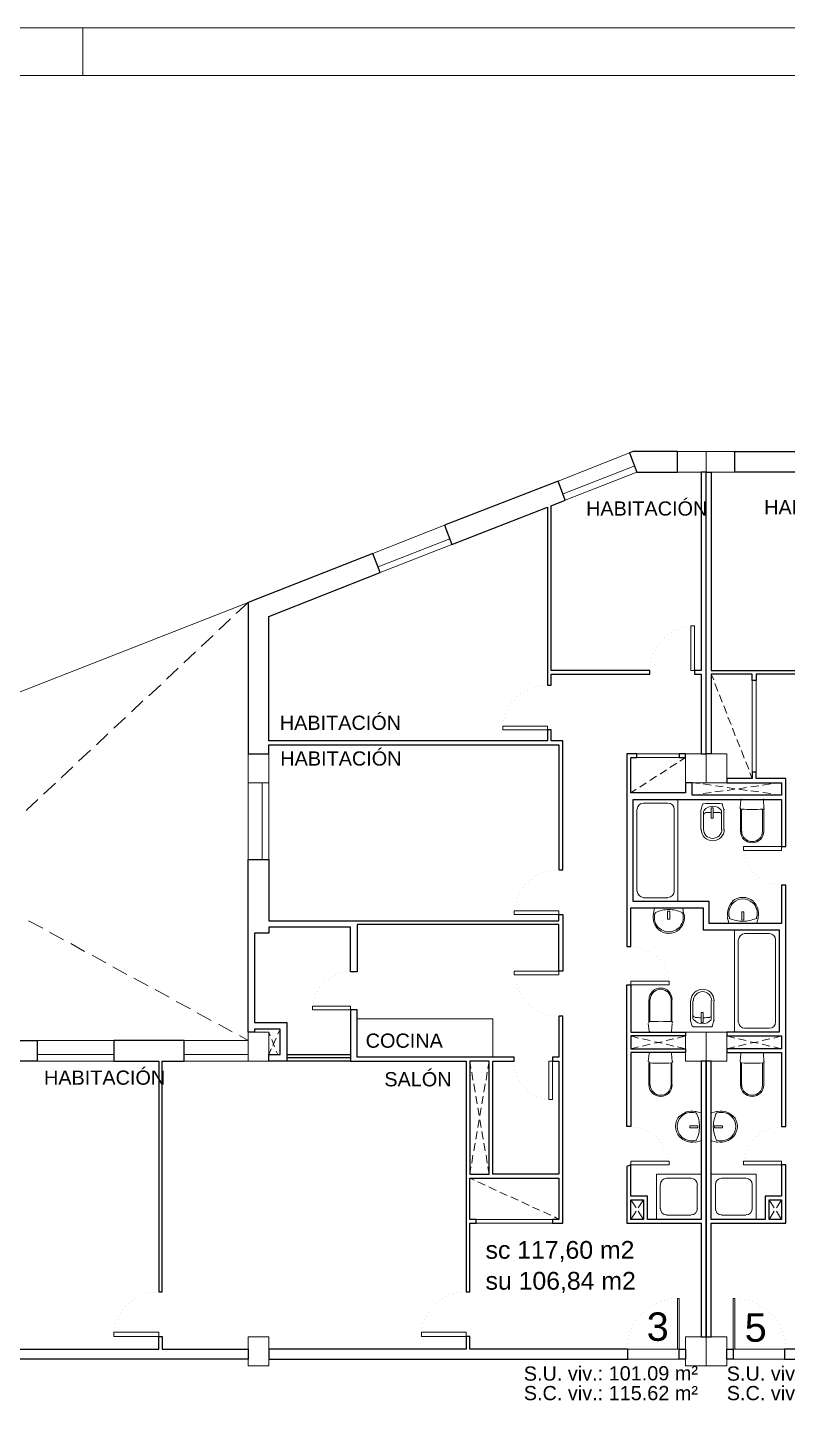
# Model space of a CAD drawing. Header units: millimetres. Extents: x 158 to 1000, y 519 to 900.
# Drawn here: x 376.2 to 455.3, y 754.2 to 898.5 of the extents above; entities that cross this region are included whole.
import ezdxf

# ---------------------------------------------------------------- set-up
doc = ezdxf.new("R2010")
doc.units = ezdxf.units.MM
doc.layers.get('0').update_dxf_attribs({"lineweight": 25})
doc.styles.add('textstyle3', font='Arial.ttf')

msp = doc.modelspace()

# ---------------------------------------------------------------- linework, layer by layer
at = {"color": 8, "lineweight": 0}
msp.add_line((751.92, 898.48), (157.99, 898.48), dxfattribs=at)
at = {"color": 251, "lineweight": 5, "flags": 128}
for points in [[(381.97, 898.48), (381.97, 893.49)], [(445.26, 831.55), (445.64, 831.55), (445.64, 836.21), (445.26, 836.21), (445.26, 831.55)], [(451.65, 830.5), (451.65, 820.97)], [(452.04, 820.97), (452.04, 830.5)], [(430.32, 825.75), (430.32, 825.37), (425.66, 825.37), (425.66, 825.75), (430.32, 825.75)], [(439.63, 822.88), (444.03, 822.88)], [(439.63, 822.49), (444.03, 822.49)], [(454.7, 812.8), (454.7, 813.22), (450.72, 813.22), (450.72, 812.8), (454.7, 812.8)], [(431.5, 806.53), (431.5, 806.15), (426.85, 806.15), (426.85, 806.53), (431.5, 806.53)], [(431.5, 799.85), (431.5, 800.23), (426.85, 800.23), (426.85, 799.85), (431.5, 799.85)], [(439, 799.21), (439, 798.83), (442.98, 798.83), (442.98, 799.21), (439, 799.21)], [(409.83, 796.59), (409.83, 796.21), (405.85, 796.21), (405.85, 796.59), (409.83, 796.59)], [(430.45, 790.87), (430.83, 790.87), (430.83, 786.89), (430.45, 786.89), (430.45, 790.87)], [(439, 780.46), (439, 780.08), (442.98, 780.08), (442.98, 780.46), (439, 780.46)], [(454.7, 780.46), (454.7, 780.08), (450.72, 780.08), (450.72, 780.46), (454.7, 780.46)], [(422.91, 774.4), (430.83, 774.4)], [(422.91, 774.02), (430.83, 774.02)], [(444.03, 760.9), (444.03, 766.15), (443.87, 766.15), (443.87, 760.9), (444.03, 760.9)], [(449.66, 760.9), (449.66, 766.15), (449.83, 766.15), (449.83, 760.9), (449.66, 760.9)], [(389.85, 762.64), (389.85, 762.21), (385.19, 762.21), (385.19, 762.64), (389.85, 762.64)], [(421.85, 762.64), (421.85, 762.21), (417.2, 762.21), (417.2, 762.64), (421.85, 762.64)]]:
    msp.add_lwpolyline(points, dxfattribs=at)
at = {"color": 18, "lineweight": 18, "true_color": 0x000000, "flags": 128}
for points in [[(182.96, 606.55), (746.93, 606.55), (746.93, 893.49), (182.96, 893.49), (182.96, 606.55)], [(443.87, 854.37), (446.83, 854.37), (446.83, 852.21), (443.87, 852.21), (443.87, 854.37)], [(446.83, 852.21), (449.83, 852.21), (449.83, 854.37), (446.83, 854.37), (446.83, 852.21)], [(401.32, 822.88), (399.16, 822.88), (399.16, 819.87), (401.32, 819.87), (401.32, 822.88)], [(444.71, 819.87), (446.83, 819.87), (446.83, 822.88), (444.71, 822.88), (444.71, 819.87)], [(446.83, 822.88), (448.99, 822.88), (448.99, 819.87), (446.83, 819.87), (446.83, 822.88)], [(399.16, 790.87), (401.32, 790.87), (401.32, 793.88), (399.16, 793.88), (399.16, 790.87)], [(444.71, 790.87), (446.83, 790.87), (446.83, 793.88), (444.71, 793.88), (444.71, 790.87)], [(446.83, 793.88), (448.99, 793.88), (448.99, 790.87), (446.83, 790.87), (446.83, 793.88)], [(401.32, 762.17), (399.16, 762.17), (399.16, 759.16), (401.32, 759.16), (401.32, 762.17)], [(446.83, 762.17), (444.71, 762.17), (444.71, 759.16), (446.83, 759.16), (446.83, 762.17)], [(446.83, 759.16), (448.99, 759.16), (448.99, 762.17), (446.83, 762.17), (446.83, 759.16)]]:
    msp.add_lwpolyline(points, dxfattribs=at)
at = {"color": 163, "lineweight": 5, "true_color": 0x6e8add, "flags": 128}
for points in [[(431.42, 851.28), (438.87, 854.2)], [(431.97, 849.93), (439.42, 852.85)], [(432.18, 849.29), (439.63, 852.21)], [(412.16, 843.75), (419.61, 846.67)], [(412.71, 842.35), (420.16, 845.27)], [(412.92, 841.76), (420.37, 844.68)], [(399.16, 811.87), (399.16, 819.87)], [(400.64, 811.87), (400.64, 819.87)], [(401.32, 811.87), (401.32, 819.87)], [(377.19, 793.03), (385.19, 793.03)], [(392.51, 793.03), (399.16, 793.03)], [(377.19, 791.55), (385.19, 791.55)], [(377.19, 790.87), (385.19, 790.87)], [(392.51, 791.55), (399.16, 791.55)], [(392.51, 790.87), (399.16, 790.87)]]:
    msp.add_lwpolyline(points, dxfattribs=at)
at = {"color": 18, "lineweight": 25, "true_color": 0x000000, "flags": 128}
for points in [[(438.87, 854.2), (439.63, 852.21), (443.87, 852.21), (443.87, 854.37), (439.25, 854.37), (438.87, 854.2)], [(449.83, 852.21), (449.83, 854.37), (458.51, 854.37), (458.51, 852.21), (449.83, 852.21)], [(420.37, 844.68), (430.32, 848.57), (430.32, 830.03), (430.7, 830.03), (430.7, 831.17), (440.99, 831.17), (440.99, 831.55), (430.7, 831.55), (430.7, 848.7), (432.18, 849.29), (431.42, 851.28), (419.61, 846.67), (420.37, 844.68)], [(446.83, 822.88), (446.83, 852.21), (447.38, 852.21), (447.38, 831.55), (466.3, 831.55), (466.3, 831.17), (452.04, 831.17), (452.04, 830.5), (451.65, 830.5), (451.65, 831.17), (447.38, 831.17), (447.38, 822.88), (446.83, 822.88), (446.83, 852.21), (446.32, 852.21), (446.32, 831.55), (445.64, 831.55), (445.64, 831.17), (446.32, 831.17), (446.32, 822.88), (446.83, 822.88)], [(431.5, 810.81), (431.93, 810.81), (431.93, 824.23), (430.7, 824.23), (430.7, 825.37), (430.32, 825.37), (430.32, 824.23), (401.32, 824.23), (401.32, 837.18), (412.92, 841.76), (412.16, 843.75), (399.16, 838.62), (399.16, 822.88), (401.32, 822.88), (401.32, 823.81), (431.5, 823.81), (431.5, 810.81)], [(439.63, 822.49), (439.63, 822.88), (438.57, 822.88), (438.57, 802.81), (439, 802.81), (439, 806.83), (446.53, 806.83), (446.53, 804.55), (454.45, 804.55), (454.45, 793.88), (448.99, 793.88), (448.99, 793.5), (454.7, 793.5), (454.7, 792.14), (448.99, 792.14), (448.99, 791.76), (454.7, 791.76), (454.7, 784.06), (455.13, 784.06), (455.13, 809.2), (454.7, 809.2), (454.7, 805.22), (447.17, 805.22), (447.17, 807.51), (439.25, 807.51), (439.25, 818.13), (454.7, 818.13), (454.7, 813.22), (455.13, 813.22), (455.13, 820.29), (452.04, 820.29), (452.04, 820.97), (451.65, 820.97), (451.65, 820.29), (449.07, 820.29), (448.99, 820.29), (448.99, 819.87), (454.7, 819.87), (454.7, 818.56), (445.39, 818.56), (445.39, 819.87), (444.71, 819.87), (444.71, 818.81), (439, 818.81), (439, 822.49), (439.63, 822.49)], [(444.71, 822.88), (444.03, 822.88), (444.03, 822.49), (444.71, 822.49), (444.71, 822.88)], [(399.16, 793.88), (399.16, 811.87), (401.32, 811.87), (401.32, 805.48), (431.5, 805.48), (431.5, 806.15), (431.93, 806.15), (431.93, 800.23), (431.5, 800.23), (431.5, 805.1), (410.51, 805.1), (410.51, 800.18), (409.83, 800.18), (409.83, 804.84), (401.32, 804.84), (401.32, 804.21), (399.84, 804.21), (399.84, 794.89), (403.18, 794.89), (403.18, 790.87), (401.32, 790.87), (401.32, 791.55), (402.51, 791.55), (402.51, 794.22), (399.84, 794.22), (399.84, 793.88), (399.16, 793.88)], [(438.57, 798.83), (439, 798.83), (439, 793.88), (444.71, 793.88), (444.71, 793.5), (439, 793.5), (439, 792.14), (444.71, 792.14), (444.71, 791.76), (439, 791.76), (439, 784.06), (438.57, 784.06), (438.57, 798.83)], [(421.85, 766.87), (422.23, 766.87), (422.23, 774.02), (422.91, 774.02), (422.91, 774.4), (422.23, 774.4), (422.23, 778.68), (431.5, 778.68), (431.5, 774.4), (430.83, 774.4), (430.83, 774.02), (431.93, 774.02), (431.93, 795.57), (431.5, 795.57), (431.5, 791.29), (430.83, 791.29), (430.83, 790.87), (431.5, 790.87), (431.5, 779.1), (424.65, 779.1), (424.65, 790.83), (424.65, 790.87), (426.85, 790.87), (426.85, 791.29), (410.51, 791.29), (410.51, 796.21), (409.83, 796.21), (409.83, 790.87), (421.85, 790.87), (421.85, 766.87)], [(350.52, 793.03), (377.19, 793.03), (377.19, 790.87), (372.49, 790.87)], [(389.85, 766.87), (390.23, 766.87), (390.23, 790.87), (392.51, 790.87), (392.51, 793.03), (385.19, 793.03), (385.19, 790.87), (389.85, 790.87), (389.85, 766.87)], [(403.18, 791.55), (409.83, 791.55)], [(409.83, 791.21), (403.18, 791.21)], [(409.83, 790.87), (403.18, 790.87)], [(422.23, 790.87), (422.23, 779.1), (424.26, 779.1), (424.26, 790.87), (422.23, 790.87)], [(446.32, 790.87), (446.32, 774.4), (440.73, 774.4), (440.73, 776.82), (439, 776.82), (439, 780.08), (438.57, 779.91), (438.57, 774.02), (446.32, 774.02), (446.32, 762.17), (446.83, 762.17), (446.83, 790.87), (446.32, 790.87)], [(446.83, 762.17), (447.38, 762.17), (447.38, 774.02), (455.13, 774.02), (455.13, 780.08), (454.7, 780.08), (454.7, 776.82), (452.97, 776.82), (452.97, 774.4), (447.38, 774.4), (447.38, 790.87), (446.83, 790.87), (446.83, 762.17)], [(439, 776.44), (440.31, 776.44), (440.31, 774.4), (439, 774.4), (439, 776.44)], [(453.39, 776.44), (454.7, 776.44), (454.7, 774.4), (453.39, 774.4), (453.39, 776.44)], [(372.49, 760.9), (389.85, 760.9), (389.85, 762.21), (390.06, 762.21), (390.23, 762.21), (390.23, 760.9), (399.16, 760.9), (399.16, 759.84), (350.52, 759.84)], [(401.32, 760.9), (401.32, 759.84), (438.7, 759.84), (438.7, 760.9), (422.23, 760.9), (422.23, 762.21), (421.85, 762.21), (421.85, 760.9), (401.32, 760.9)], [(444.03, 759.84), (444.03, 760.9), (444.71, 760.9), (444.71, 759.84), (444.03, 759.84)], [(448.99, 760.9), (449.66, 760.9), (449.66, 759.84), (448.99, 759.84), (448.99, 760.9)], [(455, 760.9), (455, 759.84), (492.38, 759.84), (492.38, 760.9), (471.85, 760.9), (471.85, 761.41), (471.85, 761.58), (471.47, 761.58), (471.47, 760.9), (455, 760.9)]]:
    msp.add_lwpolyline(points, dxfattribs=at)
at = {"color": 253, "lineweight": 5, "flags": 128}
msp.add_lwpolyline([(350.52, 819.57), (399.16, 838.62)], dxfattribs=at)
at = {"color": 252, "lineweight": 5, "flags": 128}
for points in [[(399.16, 838.62), (397.93, 837.48)], [(397.34, 836.93), (396.11, 835.79)], [(395.52, 835.19), (394.29, 834.05)], [(393.7, 833.5), (392.47, 832.36)], [(391.88, 831.81), (390.65, 830.66)], [(390.06, 830.07), (388.83, 828.93)], [(388.2, 828.38), (387.01, 827.24)], [(386.38, 826.64), (385.19, 825.54)], [(384.56, 824.95), (383.37, 823.81)], [(382.74, 823.26), (381.51, 822.11)], [(380.92, 821.52), (379.69, 820.38)], [(379.1, 819.83), (377.87, 818.68)], [(377.27, 818.13), (376.05, 816.99)], [(377.78, 804.71), (376.3, 805.48)], [(379.94, 803.49), (378.5, 804.29)], [(382.14, 802.3), (380.7, 803.11)], [(384.34, 801.12), (382.91, 801.92)], [(386.55, 799.89), (385.06, 800.69)], [(388.75, 798.7), (387.27, 799.51)], [(390.95, 797.52), (389.47, 798.32)], [(393.15, 796.33), (391.67, 797.09)], [(395.31, 795.1), (393.87, 795.91)], [(397.51, 793.92), (396.07, 794.72)], [(399.16, 793.03), (398.27, 793.54)]]:
    msp.add_lwpolyline(points, dxfattribs=at)
at = {"color": 8, "lineweight": 0, "flags": 128}
for points in [[(443.19, 835.49), (443.19, 835.49)], [(443.53, 835.7), (443.53, 835.7)], [(443.91, 835.87), (443.91, 835.87)], [(444.33, 836.04), (444.33, 836.04)], [(444.71, 836.13), (444.71, 836.13)], [(441.71, 834.05), (441.71, 834.05)], [(441.96, 834.39), (441.96, 834.39)], [(442.21, 834.73), (442.21, 834.73)], [(442.51, 834.98), (442.51, 834.98)], [(442.85, 835.28), (442.85, 835.28)], [(441.07, 832.53), (441.07, 832.53)], [(441.2, 832.91), (441.2, 832.91)], [(441.33, 833.33), (441.33, 833.33)], [(441.54, 833.67), (441.54, 833.67)], [(440.99, 831.55), (440.99, 831.55)], [(441.03, 832.1), (441.03, 832.1)], [(447.63, 830.58), (447.38, 831.17)], [(428.54, 829.65), (428.54, 829.65)], [(428.96, 829.78), (428.96, 829.78)], [(429.34, 829.9), (429.34, 829.9)], [(429.77, 829.99), (429.77, 829.99)], [(430.32, 830.03), (430.32, 830.03)], [(448.06, 829.39), (447.76, 830.2)], [(426.59, 828.17), (426.59, 828.17)], [(426.89, 828.46), (426.89, 828.46)], [(427.14, 828.8), (427.14, 828.8)], [(427.48, 829.06), (427.48, 829.06)], [(427.82, 829.31), (427.82, 829.31)], [(428.2, 829.48), (428.2, 829.48)], [(448.52, 828.25), (448.23, 829.01)], [(426, 827.07), (426, 827.07)], [(426.17, 827.45), (426.17, 827.45)], [(426.38, 827.83), (426.38, 827.83)], [(448.99, 827.07), (448.69, 827.87)], [(425.75, 826.3), (425.75, 826.3)], [(425.83, 826.69), (425.83, 826.69)], [(449.45, 825.92), (449.11, 826.69)], [(449.88, 824.74), (449.58, 825.54)], [(450.34, 823.6), (450.05, 824.36)], [(444.12, 822.11), (444.71, 822.49)], [(450.81, 822.41), (450.51, 823.21)], [(442.04, 820.76), (442.72, 821.22)], [(443.06, 821.44), (443.78, 821.9)], [(451.27, 821.27), (450.98, 822.03)], [(439.93, 819.4), (440.61, 819.87)], [(440.99, 820.08), (441.66, 820.55)], [(445.39, 819.87), (446.15, 819.79)], [(446.53, 819.74), (447.38, 819.62)], [(447.8, 819.53), (448.61, 819.45)], [(451.65, 820.29), (451.4, 820.89)], [(451.49, 819.45), (452.33, 819.53)], [(452.71, 819.62), (453.56, 819.74)], [(453.98, 819.79), (454.7, 819.87)], [(439, 818.81), (439.55, 819.19)], [(443.91, 807.51), (443.91, 818.13)], [(445.39, 818.56), (446.15, 818.64)], [(446.53, 818.73), (447.38, 818.85)], [(447.76, 818.9), (448.61, 819.02)], [(449.03, 819.36), (449.83, 819.23)], [(449.03, 819.07), (449.83, 819.19)], [(450.26, 819.23), (451.06, 819.36)], [(450.26, 819.19), (451.1, 819.07)], [(450.38, 817.25), (450.47, 818.09)], [(451.61, 818.13), (450.51, 818.13)], [(451.49, 819.02), (452.33, 818.9)], [(451.61, 818.13), (452.71, 818.13)], [(452.76, 818.85), (453.56, 818.73)], [(452.84, 817.25), (452.8, 818.09)], [(453.98, 818.64), (454.7, 818.56)], [(439.63, 808.57), (439.63, 817.08)], [(442.85, 817.75), (440.31, 817.75)], [(443.53, 808.57), (443.53, 817.08)], [(446.28, 817.03), (446.28, 815)], [(446.32, 817.08), (446.45, 817.63)], [(446.57, 815), (446.57, 816.91)], [(447.38, 817.25), (447.59, 817.25), (447.59, 816.19), (447.38, 816.19), (447.38, 817.25)], [(448.44, 815), (448.44, 816.91)], [(448.69, 817.08), (448.52, 817.63)], [(448.69, 817.03), (448.69, 815)], [(450.43, 814.79), (450.43, 817.12)], [(450.51, 814.79), (450.51, 817.08)], [(452.71, 817.08), (452.71, 814.79)], [(452.84, 817.12), (452.84, 814.79)], [(450.81, 812.38), (450.81, 812.38)], [(450.89, 812), (450.89, 812)], [(451.06, 811.61), (451.06, 811.61)], [(451.27, 811.23), (451.27, 811.23)], [(451.49, 810.9), (451.49, 810.9)], [(428.37, 809.58), (428.37, 809.58)], [(428.67, 809.84), (428.67, 809.84)], [(429.01, 810.09), (429.01, 810.09)], [(429.39, 810.3), (429.39, 810.3)], [(429.77, 810.47), (429.77, 810.47)], [(430.15, 810.6), (430.15, 810.6)], [(430.57, 810.73), (430.57, 810.73)], [(430.95, 810.77), (430.95, 810.77)], [(431.5, 810.81), (431.5, 810.81)], [(451.74, 810.56), (451.74, 810.56)], [(452.04, 810.26), (452.04, 810.26)], [(452.37, 810.01), (452.37, 810.01)], [(452.71, 809.75), (452.71, 809.75)], [(453.09, 809.58), (453.09, 809.58)], [(453.47, 809.41), (453.47, 809.41)], [(427.36, 808.27), (427.36, 808.27)], [(427.57, 808.61), (427.57, 808.61)], [(427.78, 808.99), (427.78, 808.99)], [(428.07, 809.29), (428.07, 809.29)], [(453.86, 809.33), (453.86, 809.33)], [(454.28, 809.24), (454.28, 809.24)], [(454.7, 809.2), (454.7, 809.2)], [(426.93, 807.09), (426.93, 807.09)], [(427.06, 807.51), (427.06, 807.51)], [(427.19, 807.89), (427.19, 807.89)], [(442.85, 807.89), (440.31, 807.89)], [(441.37, 806.28), (441.45, 806.79)], [(442.93, 806.83), (441.49, 806.83)], [(441.49, 806.79), (441.49, 806.79)], [(442.93, 806.83), (444.37, 806.83)], [(444.37, 806.79), (444.37, 806.79)], [(444.5, 806.28), (444.42, 806.79)], [(441.33, 806.15), (441.37, 806.28)], [(443.06, 806.49), (442.81, 806.49), (442.81, 805.65), (443.06, 805.65), (443.06, 806.49)], [(444.54, 806.15), (444.5, 806.28)], [(449.07, 805.86), (449.07, 805.77)], [(449.07, 805.77), (449.2, 805.26)], [(449.24, 805.26), (449.24, 805.26)], [(450.64, 805.22), (449.24, 805.22)], [(450.77, 805.56), (450.55, 805.56), (450.55, 806.41), (450.77, 806.41), (450.77, 805.56)], [(450.64, 805.22), (452.08, 805.22)], [(452.08, 805.26), (452.08, 805.26)], [(452.25, 805.77), (452.12, 805.26)], [(452.25, 805.86), (452.25, 805.77)], [(449.79, 804.55), (449.79, 793.88)], [(450.85, 804.16), (453.39, 804.16)], [(439, 802.81), (439, 802.81)], [(439.42, 802.77), (439.42, 802.77)], [(439.84, 802.72), (439.84, 802.72)], [(440.22, 802.6), (440.22, 802.6)], [(440.61, 802.43), (440.61, 802.43)], [(440.99, 802.26), (440.99, 802.26)], [(450.17, 803.49), (450.17, 794.94)], [(454.07, 803.49), (454.07, 794.94)], [(441.33, 802.05), (441.33, 802.05)], [(441.66, 801.79), (441.66, 801.79)], [(441.96, 801.45), (441.96, 801.45)], [(442.21, 801.16), (442.21, 801.16)], [(442.47, 800.82), (442.47, 800.82)], [(407.5, 799.38), (407.5, 799.38)], [(407.84, 799.63), (407.84, 799.63)], [(408.22, 799.8), (408.22, 799.8)], [(408.6, 799.97), (408.6, 799.97)], [(408.98, 800.1), (408.98, 800.1)], [(409.41, 800.14), (409.41, 800.14)], [(409.83, 800.18), (409.83, 800.18)], [(426.93, 799.3), (426.93, 799.3)], [(442.64, 800.44), (442.64, 800.44)], [(442.81, 800.06), (442.81, 800.06)], [(442.89, 799.63), (442.89, 799.63)], [(406.4, 798.15), (406.4, 798.15)], [(406.61, 798.53), (406.61, 798.53)], [(406.87, 798.83), (406.87, 798.83)], [(407.16, 799.17), (407.16, 799.17)], [(427.06, 798.87), (427.06, 798.87)], [(427.19, 798.49), (427.19, 798.49)], [(427.36, 798.11), (427.36, 798.11)], [(405.93, 797.01), (405.93, 797.01)], [(406.02, 797.43), (406.02, 797.43)], [(406.19, 797.81), (406.19, 797.81)], [(427.57, 797.77), (427.57, 797.77)], [(427.78, 797.43), (427.78, 797.43)], [(428.07, 797.09), (428.07, 797.09)], [(428.37, 796.8), (428.37, 796.8)], [(428.67, 796.54), (428.67, 796.54)], [(440.86, 794.94), (440.86, 797.26)], [(440.99, 794.98), (440.99, 797.26)], [(443.19, 797.26), (443.19, 794.98)], [(443.27, 797.26), (443.27, 794.94)], [(445.22, 795.1), (445.22, 797.14)], [(445.47, 797.14), (445.47, 795.23)], [(447.38, 797.14), (447.38, 795.23)], [(447.63, 795.1), (447.63, 797.14)], [(410.51, 795.27), (424.65, 795.27)], [(424.65, 791.29), (424.65, 795.27)], [(429.01, 796.29), (429.01, 796.29)], [(429.39, 796.12), (429.39, 796.12)], [(429.77, 795.91), (429.77, 795.91)], [(430.15, 795.78), (430.15, 795.78)], [(430.57, 795.66), (430.57, 795.66)], [(430.95, 795.61), (430.95, 795.61)], [(431.5, 795.57), (431.5, 795.57)], [(445.22, 795.06), (445.39, 794.51)], [(446.32, 794.89), (446.53, 794.89), (446.53, 795.95), (446.32, 795.95), (446.32, 794.89)], [(447.63, 795.06), (447.46, 794.51)], [(401.32, 793.88), (401.45, 793.5)], [(402.25, 793.67), (402.51, 794.22)], [(440.82, 794.81), (440.9, 793.96)], [(442.09, 793.88), (440.99, 793.88)], [(442.09, 793.88), (443.19, 793.88)], [(443.31, 794.81), (443.23, 793.96)], [(450.85, 794.3), (453.39, 794.3)], [(401.32, 791.55), (401.57, 792.14)], [(401.62, 793.12), (401.91, 792.35)], [(401.74, 792.52), (402.08, 793.28)], [(439, 793.5), (439.8, 793.28)], [(439, 792.14), (439.8, 792.35)], [(440.22, 793.2), (441.03, 793.03)], [(440.22, 792.44), (441.03, 792.65)], [(441.45, 792.73), (442.26, 792.9)], [(441.45, 792.9), (442.26, 792.73)], [(442.68, 793.03), (443.48, 793.2)], [(442.68, 792.65), (443.48, 792.44)], [(443.87, 793.28), (444.71, 793.5)], [(443.87, 792.35), (444.71, 792.14)], [(448.99, 793.5), (449.83, 793.28)], [(448.99, 792.14), (449.83, 792.35)], [(450.22, 793.2), (451.02, 793.03)], [(450.22, 792.44), (451.02, 792.65)], [(451.44, 792.73), (452.25, 792.9)], [(451.44, 792.9), (452.25, 792.73)], [(452.67, 793.03), (453.47, 793.2)], [(452.67, 792.65), (453.47, 792.44)], [(453.9, 793.28), (454.7, 793.5)], [(453.9, 792.35), (454.7, 792.14)], [(402.08, 791.93), (402.25, 791.55)], [(422.36, 790.11), (422.23, 790.87)], [(424.26, 790.87), (424.1, 790.11)], [(426.85, 790.87), (426.85, 790.87)], [(440.82, 790.83), (440.9, 791.68)], [(440.86, 790.7), (440.86, 788.37)], [(442.09, 791.76), (440.99, 791.76)], [(440.99, 790.66), (440.99, 788.37)], [(442.09, 791.76), (443.19, 791.76)], [(443.19, 788.37), (443.19, 790.66)], [(443.31, 790.83), (443.23, 791.68)], [(443.27, 788.37), (443.27, 790.7)], [(450.38, 790.83), (450.47, 791.68)], [(450.43, 788.37), (450.43, 790.7)], [(451.61, 791.76), (450.51, 791.76)], [(450.51, 788.37), (450.51, 790.66)], [(451.61, 791.76), (452.71, 791.76)], [(452.71, 790.66), (452.71, 788.37)], [(452.84, 790.83), (452.8, 791.68)], [(452.84, 790.7), (452.84, 788.37)], [(422.57, 788.88), (422.44, 789.73)], [(424.05, 789.73), (423.93, 788.88)], [(426.89, 790.45), (426.89, 790.45)], [(426.93, 790.02), (426.93, 790.02)], [(427.06, 789.64), (427.06, 789.64)], [(427.23, 789.26), (427.23, 789.26)], [(422.78, 787.65), (422.66, 788.5)], [(423.84, 788.5), (423.71, 787.65)], [(427.4, 788.88), (427.4, 788.88)], [(427.65, 788.54), (427.65, 788.54)], [(427.91, 788.2), (427.91, 788.2)], [(428.2, 787.91), (428.2, 787.91)], [(422.99, 786.43), (422.87, 787.23)], [(423.63, 787.23), (423.5, 786.43)], [(428.5, 787.65), (428.5, 787.65)], [(428.88, 787.44), (428.88, 787.44)], [(429.22, 787.23), (429.22, 787.23)], [(429.6, 787.06), (429.6, 787.06)], [(430.02, 786.98), (430.02, 786.98)], [(423.21, 785.2), (423.08, 786)], [(423.42, 786), (423.29, 785.2)], [(445.69, 785.62), (445.77, 785.62)], [(445.77, 785.62), (446.28, 785.5)], [(446.28, 785.45), (446.28, 785.45)], [(446.32, 784.06), (446.32, 785.45)], [(447.38, 784.06), (447.38, 785.45)], [(447.93, 785.62), (447.42, 785.5)], [(447.42, 785.45), (447.42, 785.45)], [(448.01, 785.62), (447.93, 785.62)], [(422.99, 783.55), (422.87, 782.74)], [(423.21, 784.78), (423.08, 783.97)], [(423.42, 783.97), (423.29, 784.78)], [(423.63, 782.74), (423.5, 783.55)], [(439, 784.06), (439, 784.06)], [(439.42, 784.01), (439.42, 784.01)], [(439.84, 783.97), (439.84, 783.97)], [(440.22, 783.84), (440.22, 783.84)], [(440.61, 783.67), (440.61, 783.67)], [(440.99, 783.51), (440.99, 783.51)], [(445.98, 783.93), (445.98, 784.14), (445.14, 784.14), (445.14, 783.93), (445.98, 783.93)], [(446.32, 784.06), (446.32, 782.62)], [(447.38, 784.06), (447.38, 782.62)], [(447.72, 783.93), (447.72, 784.14), (448.56, 784.14), (448.56, 783.93), (447.72, 783.93)], [(452.71, 783.51), (452.71, 783.51)], [(453.09, 783.67), (453.09, 783.67)], [(453.47, 783.84), (453.47, 783.84)], [(453.86, 783.97), (453.86, 783.97)], [(454.28, 784.01), (454.28, 784.01)], [(454.7, 784.06), (454.7, 784.06)], [(422.78, 782.32), (422.66, 781.52)], [(423.84, 781.52), (423.71, 782.32)], [(441.33, 783.25), (441.33, 783.25)], [(441.66, 783), (441.66, 783)], [(441.96, 782.7), (441.96, 782.7)], [(442.21, 782.4), (442.21, 782.4)], [(442.43, 782.02), (442.43, 782.02)], [(445.69, 782.45), (445.77, 782.45)], [(445.77, 782.45), (446.28, 782.57)], [(446.28, 782.62), (446.28, 782.62)], [(447.42, 782.62), (447.42, 782.62)], [(447.93, 782.45), (447.42, 782.57)], [(448.01, 782.45), (447.93, 782.45)], [(451.27, 782.02), (451.27, 782.02)], [(451.49, 782.4), (451.49, 782.4)], [(451.74, 782.7), (451.74, 782.7)], [(452.04, 783), (452.04, 783)], [(452.37, 783.25), (452.37, 783.25)], [(422.57, 781.09), (422.44, 780.25)], [(424.05, 780.25), (423.93, 781.09)], [(442.64, 781.69), (442.64, 781.69)], [(442.81, 781.3), (442.81, 781.3)], [(442.89, 780.88), (442.89, 780.88)], [(450.81, 780.88), (450.81, 780.88)], [(450.89, 781.3), (450.89, 781.3)], [(451.06, 781.69), (451.06, 781.69)], [(422.36, 779.86), (422.23, 779.1)], [(424.26, 779.1), (424.1, 779.86)], [(441.66, 779.1), (446.32, 779.1)], [(441.66, 774.4), (441.66, 779.1)], [(452.04, 779.1), (447.38, 779.1)], [(452.04, 774.4), (452.04, 779.1)], [(422.7, 778.47), (422.23, 778.68)], [(423.84, 777.96), (423.08, 778.3)], [(424.98, 777.41), (424.22, 777.79)], [(442.04, 775.5), (442.04, 778)], [(442.72, 778.68), (445.26, 778.68)], [(445.9, 775.5), (445.9, 778)], [(447.8, 775.5), (447.8, 778)], [(450.98, 778.68), (448.44, 778.68)], [(451.65, 775.5), (451.65, 778)], [(426.13, 776.9), (425.37, 777.24)], [(427.27, 776.39), (426.51, 776.73)], [(428.41, 775.84), (427.65, 776.22)], [(439, 776.44), (439.55, 775.59)], [(439.76, 775.59), (440.31, 776.44)], [(453.39, 776.44), (453.94, 775.59)], [(454.15, 775.59), (454.7, 776.44)], [(429.51, 775.34), (428.75, 775.67)], [(430.66, 774.83), (429.9, 775.17)], [(439, 774.4), (439.55, 775.25)], [(439.76, 775.25), (440.31, 774.4)], [(442.72, 774.83), (445.26, 774.83)], [(450.98, 774.83), (448.44, 774.83)], [(453.39, 774.4), (453.94, 775.25)], [(454.15, 775.25), (454.7, 774.4)], [(431.5, 774.4), (431.04, 774.66)], [(387.35, 766.15), (387.35, 766.15)], [(387.73, 766.36), (387.73, 766.36)], [(388.07, 766.53), (388.07, 766.53)], [(388.49, 766.66), (388.49, 766.66)], [(388.87, 766.78), (388.87, 766.78)], [(389.3, 766.83), (389.3, 766.83)], [(389.85, 766.87), (389.85, 766.87)], [(419.35, 766.15), (419.35, 766.15)], [(419.74, 766.36), (419.74, 766.36)], [(420.07, 766.53), (420.07, 766.53)], [(420.5, 766.66), (420.5, 766.66)], [(420.88, 766.78), (420.88, 766.78)], [(421.3, 766.83), (421.3, 766.83)], [(421.85, 766.87), (421.85, 766.87)], [(385.91, 764.67), (385.91, 764.67)], [(386.12, 765.05), (386.12, 765.05)], [(386.42, 765.34), (386.42, 765.34)], [(386.67, 765.64), (386.67, 765.64)], [(387.01, 765.89), (387.01, 765.89)], [(417.91, 764.67), (417.91, 764.67)], [(418.13, 765.05), (418.13, 765.05)], [(418.42, 765.34), (418.42, 765.34)], [(418.68, 765.64), (418.68, 765.64)], [(419.02, 765.89), (419.02, 765.89)], [(385.36, 763.57), (385.36, 763.57)], [(385.53, 763.95), (385.53, 763.95)], [(385.66, 764.33), (385.66, 764.33)], [(417.36, 763.57), (417.36, 763.57)], [(417.53, 763.95), (417.53, 763.95)], [(417.66, 764.33), (417.66, 764.33)], [(385.28, 763.14), (385.28, 763.14)], [(417.28, 763.14), (417.28, 763.14)]]:
    msp.add_lwpolyline(points, dxfattribs=at)
at = {"color": 250, "lineweight": 5, "flags": 128}
for points in [[(440.31, 764.75), (440.31, 764.75)], [(440.61, 765.01), (440.61, 765.01)], [(440.94, 765.26), (440.94, 765.26)], [(441.28, 765.47), (441.28, 765.47)], [(441.66, 765.68), (441.66, 765.68)], [(442.04, 765.85), (442.04, 765.85)], [(442.47, 765.94), (442.47, 765.94)], [(442.85, 766.06), (442.85, 766.06)], [(443.27, 766.11), (443.27, 766.11)], [(450.43, 766.11), (450.43, 766.11)], [(450.85, 766.06), (450.85, 766.06)], [(451.23, 765.94), (451.23, 765.94)], [(451.65, 765.85), (451.65, 765.85)], [(452.04, 765.68), (452.04, 765.68)], [(452.42, 765.47), (452.42, 765.47)], [(452.76, 765.26), (452.76, 765.26)], [(453.09, 765.01), (453.09, 765.01)], [(453.39, 764.75), (453.39, 764.75)], [(439.25, 763.44), (439.25, 763.44)], [(439.46, 763.82), (439.46, 763.82)], [(439.72, 764.16), (439.72, 764.16)], [(440.01, 764.46), (440.01, 764.46)], [(453.69, 764.46), (453.69, 764.46)], [(453.98, 764.16), (453.98, 764.16)], [(454.24, 763.82), (454.24, 763.82)], [(454.45, 763.44), (454.45, 763.44)], [(438.7, 761.87), (438.7, 761.87)], [(438.79, 762.3), (438.79, 762.3)], [(438.91, 762.68), (438.91, 762.68)], [(439.08, 763.06), (439.08, 763.06)], [(454.62, 763.06), (454.62, 763.06)], [(454.79, 762.68), (454.79, 762.68)], [(454.91, 762.3), (454.91, 762.3)], [(455, 761.87), (455, 761.87)], [(438.57, 760.9), (438.57, 760.9)], [(438.62, 761.49), (438.62, 761.49)], [(455.08, 761.49), (455.08, 761.49)], [(455.13, 760.9), (455.13, 760.9)]]:
    msp.add_lwpolyline(points, dxfattribs=at)
at = {"color": 252, "lineweight": 13, "true_color": 0x939598, "flags": 128}
for points in [[(438.57, 760.9), (444.03, 760.9)], [(455.13, 760.9), (449.66, 760.9)], [(444.03, 759.84), (438.57, 759.84)], [(449.66, 759.84), (455.13, 759.84)]]:
    msp.add_lwpolyline(points, dxfattribs=at)
at = {"color": 8, "lineweight": 0}
for points in [[(450.53, 818.18), (450.5, 818.18), (450.47, 818.15), (450.47, 818.12)], [(452.8, 818.12), (452.79, 818.15), (452.77, 818.18), (452.73, 818.18)], [(440.33, 817.75), (439.97, 817.75), (439.67, 817.46), (439.67, 817.1)], [(443.53, 817.1), (443.53, 817.46), (443.23, 817.75), (442.87, 817.75)], [(446.33, 817.1), (446.32, 817.08), (446.32, 817.07), (446.32, 817.05)], [(446.55, 817.67), (446.52, 817.67), (446.5, 817.65), (446.49, 817.62)], [(447.53, 817.71), (447.2, 817.71), (446.88, 817.7), (446.55, 817.68)], [(446.65, 817.03), (446.63, 817), (446.62, 816.96), (446.62, 816.93)], [(446.76, 816.74), (446.68, 816.74), (446.62, 816.67), (446.62, 816.59)], [(447.53, 817.41), (447.19, 817.41), (446.86, 817.27), (446.63, 817.02)], [(447.41, 816.78), (447.2, 816.78), (446.98, 816.78), (446.76, 816.77)], [(448.5, 817.68), (448.18, 817.7), (447.85, 817.71), (447.53, 817.71)], [(448.42, 817.02), (448.19, 817.27), (447.87, 817.41), (447.53, 817.41)], [(448.3, 816.77), (448.08, 816.78), (447.86, 816.78), (447.64, 816.78)], [(448.44, 816.59), (448.44, 816.67), (448.37, 816.74), (448.29, 816.74)], [(448.44, 816.93), (448.44, 816.96), (448.42, 817), (448.4, 817.03)], [(448.56, 817.62), (448.55, 817.65), (448.53, 817.67), (448.5, 817.67)], [(448.73, 817.05), (448.73, 817.07), (448.73, 817.08), (448.73, 817.1)], [(450.38, 817.24), (450.38, 817.2), (450.39, 817.16), (450.42, 817.13)], [(450.42, 817.13), (450.45, 817.1), (450.48, 817.08), (450.52, 817.08)], [(450.52, 817.11), (450.89, 817.09), (451.26, 817.08), (451.63, 817.08)], [(451.63, 817.08), (452.01, 817.08), (452.38, 817.09), (452.75, 817.11)], [(452.74, 817.08), (452.78, 817.08), (452.82, 817.1), (452.85, 817.13)], [(452.85, 817.13), (452.87, 817.16), (452.88, 817.2), (452.88, 817.24)], [(446.32, 815.02), (446.32, 814.36), (446.86, 813.82), (447.53, 813.82)], [(446.57, 815.02), (446.57, 814.5), (447, 814.07), (447.53, 814.07)], [(447.53, 813.82), (448.19, 813.82), (448.73, 814.36), (448.73, 815.02)], [(447.53, 814.07), (448.05, 814.07), (448.48, 814.5), (448.48, 815.02)], [(450.43, 814.81), (450.43, 814.14), (450.97, 813.6), (451.63, 813.6)], [(450.55, 814.81), (450.55, 814.21), (451.04, 813.73), (451.63, 813.73)], [(451.63, 813.6), (452.3, 813.6), (452.84, 814.14), (452.84, 814.81)], [(451.63, 813.73), (452.23, 813.73), (452.71, 814.21), (452.71, 814.81)], [(439.67, 808.59), (439.67, 808.23), (439.97, 807.93), (440.33, 807.93)], [(442.87, 807.93), (443.23, 807.93), (443.53, 808.23), (443.53, 808.59)], [(442.95, 806.66), (442.48, 806.66), (442.01, 806.56), (441.58, 806.35)], [(444.33, 806.35), (443.9, 806.56), (443.43, 806.66), (442.95, 806.66)], [(449.63, 807.51), (449.18, 807.11), (448.98, 806.5), (449.11, 805.91)], [(449.71, 807.41), (449.27, 807.01), (449.09, 806.4), (449.26, 805.83)], [(450.66, 807.93), (450.26, 807.93), (449.87, 807.78), (449.57, 807.52)], [(450.66, 807.76), (450.3, 807.76), (449.95, 807.63), (449.69, 807.39)], [(451.75, 807.52), (451.45, 807.78), (451.06, 807.93), (450.66, 807.93)], [(451.63, 807.39), (451.37, 807.63), (451.02, 807.76), (450.66, 807.76)], [(452.1, 805.83), (452.27, 806.4), (452.09, 807.01), (451.65, 807.41)], [(452.25, 805.91), (452.38, 806.5), (452.18, 807.11), (451.73, 807.51)], [(441.36, 806.19), (441.24, 805.6), (441.43, 804.99), (441.88, 804.59)], [(441.51, 806.27), (441.35, 805.7), (441.52, 805.08), (441.97, 804.68)], [(441.6, 806.36), (441.57, 806.34), (441.55, 806.32), (441.54, 806.29)], [(443.94, 804.68), (444.39, 805.08), (444.56, 805.7), (444.4, 806.27)], [(444.03, 804.59), (444.47, 804.99), (444.67, 805.6), (444.55, 806.19)], [(444.37, 806.29), (444.36, 806.32), (444.34, 806.34), (444.31, 806.36)], [(449.25, 805.81), (449.25, 805.78), (449.27, 805.75), (449.3, 805.74)], [(449.28, 805.74), (449.71, 805.54), (450.18, 805.43), (450.66, 805.43)], [(450.66, 805.43), (451.14, 805.43), (451.61, 805.54), (452.04, 805.74)], [(452.06, 805.74), (452.09, 805.75), (452.11, 805.78), (452.12, 805.81)], [(441.87, 804.58), (442.17, 804.31), (442.55, 804.16), (442.95, 804.16)], [(441.98, 804.71), (442.25, 804.47), (442.6, 804.33), (442.95, 804.33)], [(442.95, 804.33), (443.31, 804.33), (443.66, 804.47), (443.93, 804.71)], [(442.95, 804.16), (443.36, 804.16), (443.74, 804.31), (444.04, 804.58)], [(450.87, 804.16), (450.51, 804.16), (450.22, 803.87), (450.22, 803.51)], [(454.07, 803.51), (454.07, 803.87), (453.77, 804.16), (453.41, 804.16)], [(442.11, 798.49), (441.44, 798.49), (440.9, 797.95), (440.9, 797.28)], [(442.11, 798.36), (441.51, 798.36), (441.03, 797.88), (441.03, 797.28)], [(443.31, 797.28), (443.31, 797.95), (442.77, 798.49), (442.11, 798.49)], [(443.19, 797.28), (443.19, 797.88), (442.7, 798.36), (442.11, 798.36)], [(446.47, 798.36), (445.8, 798.36), (445.26, 797.82), (445.26, 797.16)], [(446.47, 798.11), (445.94, 798.11), (445.52, 797.68), (445.52, 797.16)], [(447.68, 797.16), (447.68, 797.82), (447.13, 798.36), (446.47, 798.36)], [(447.42, 797.16), (447.42, 797.68), (446.99, 798.11), (446.47, 798.11)], [(440.9, 794.97), (440.87, 794.94), (440.86, 794.9), (440.86, 794.86)], [(441, 795.02), (440.96, 795.02), (440.92, 795), (440.9, 794.97)], [(442.11, 795.02), (441.74, 795.02), (441.36, 795.01), (440.99, 794.99)], [(443.22, 794.99), (442.85, 795.01), (442.48, 795.02), (442.11, 795.02)], [(443.32, 794.97), (443.29, 795), (443.26, 795.02), (443.22, 795.02)], [(443.36, 794.86), (443.36, 794.9), (443.35, 794.94), (443.32, 794.97)], [(445.22, 795.13), (445.22, 795.11), (445.22, 795.1), (445.23, 795.08)], [(445.52, 795.59), (445.52, 795.51), (445.58, 795.45), (445.66, 795.44)], [(445.52, 795.25), (445.52, 795.22), (445.53, 795.18), (445.55, 795.15)], [(445.57, 795.16), (445.8, 794.91), (446.13, 794.77), (446.47, 794.77)], [(445.7, 795.41), (445.92, 795.4), (446.14, 795.4), (446.36, 795.4)], [(446.47, 794.77), (446.81, 794.77), (447.13, 794.91), (447.36, 795.16)], [(446.58, 795.4), (446.8, 795.4), (447.02, 795.4), (447.24, 795.41)], [(447.23, 795.44), (447.31, 795.45), (447.38, 795.51), (447.38, 795.59)], [(447.34, 795.15), (447.37, 795.18), (447.38, 795.22), (447.38, 795.25)], [(447.67, 795.08), (447.67, 795.1), (447.68, 795.11), (447.68, 795.13)], [(440.94, 793.98), (440.95, 793.94), (440.97, 793.92), (441.01, 793.92)], [(443.21, 793.92), (443.24, 793.92), (443.27, 793.94), (443.27, 793.98)], [(445.43, 794.52), (445.44, 794.49), (445.46, 794.47), (445.49, 794.47)], [(445.49, 794.46), (445.82, 794.44), (446.14, 794.43), (446.47, 794.43)], [(446.47, 794.43), (446.79, 794.43), (447.12, 794.44), (447.45, 794.46)], [(447.45, 794.47), (447.47, 794.47), (447.5, 794.49), (447.5, 794.52)], [(450.22, 794.96), (450.22, 794.59), (450.51, 794.3), (450.87, 794.3)], [(453.41, 794.3), (453.77, 794.3), (454.07, 794.59), (454.07, 794.96)], [(440.86, 790.86), (440.86, 790.82), (440.87, 790.78), (440.9, 790.75)], [(440.9, 790.75), (440.92, 790.72), (440.96, 790.7), (441, 790.7)], [(441.01, 791.76), (440.97, 791.76), (440.95, 791.74), (440.94, 791.7)], [(440.99, 790.69), (441.36, 790.67), (441.74, 790.66), (442.11, 790.66)], [(442.11, 790.66), (442.48, 790.66), (442.85, 790.67), (443.22, 790.69)], [(443.27, 791.7), (443.27, 791.74), (443.24, 791.76), (443.21, 791.76)], [(443.22, 790.7), (443.26, 790.7), (443.29, 790.72), (443.32, 790.75)], [(443.32, 790.75), (443.35, 790.78), (443.36, 790.82), (443.36, 790.86)], [(450.38, 790.86), (450.38, 790.82), (450.39, 790.78), (450.42, 790.75)], [(450.42, 790.75), (450.45, 790.72), (450.48, 790.7), (450.52, 790.7)], [(450.53, 791.76), (450.5, 791.76), (450.47, 791.74), (450.47, 791.7)], [(450.52, 790.69), (450.89, 790.67), (451.26, 790.66), (451.63, 790.66)], [(451.63, 790.66), (452.01, 790.66), (452.38, 790.67), (452.75, 790.69)], [(452.8, 791.7), (452.79, 791.74), (452.77, 791.76), (452.73, 791.76)], [(452.74, 790.7), (452.78, 790.7), (452.82, 790.72), (452.85, 790.75)], [(452.85, 790.75), (452.87, 790.78), (452.88, 790.82), (452.88, 790.86)], [(440.9, 788.39), (440.9, 787.73), (441.44, 787.19), (442.11, 787.19)], [(441.03, 788.39), (441.03, 787.8), (441.51, 787.32), (442.11, 787.32)], [(442.11, 787.19), (442.77, 787.19), (443.31, 787.73), (443.31, 788.39)], [(442.11, 787.32), (442.7, 787.32), (443.19, 787.8), (443.19, 788.39)], [(450.43, 788.39), (450.43, 787.73), (450.97, 787.19), (451.63, 787.19)], [(450.55, 788.39), (450.55, 787.8), (451.04, 787.32), (451.63, 787.32)], [(451.63, 787.19), (452.3, 787.19), (452.84, 787.73), (452.84, 788.39)], [(451.63, 787.32), (452.23, 787.32), (452.71, 787.8), (452.71, 788.39)], [(444.07, 785.16), (443.8, 784.86), (443.65, 784.48), (443.65, 784.08)], [(444.19, 785.05), (443.96, 784.78), (443.82, 784.44), (443.82, 784.08)], [(445.68, 785.63), (445.09, 785.75), (444.48, 785.55), (444.08, 785.11)], [(445.76, 785.48), (445.19, 785.64), (444.57, 785.47), (444.17, 785.02)], [(445.84, 785.43), (445.83, 785.46), (445.81, 785.48), (445.78, 785.49)], [(446.15, 784.08), (446.15, 784.55), (446.05, 785.02), (445.84, 785.45)], [(447.9, 785.45), (447.7, 785.02), (447.59, 784.55), (447.59, 784.08)], [(447.96, 785.49), (447.93, 785.48), (447.91, 785.46), (447.9, 785.43)], [(449.57, 785.02), (449.17, 785.47), (448.55, 785.64), (447.98, 785.48)], [(449.66, 785.11), (449.26, 785.55), (448.65, 785.75), (448.07, 785.63)], [(449.92, 784.08), (449.92, 784.44), (449.79, 784.78), (449.55, 785.05)], [(450.09, 784.08), (450.09, 784.48), (449.94, 784.86), (449.67, 785.16)], [(443.65, 784.08), (443.65, 783.68), (443.8, 783.29), (444.07, 782.99)], [(443.82, 784.08), (443.82, 783.72), (443.96, 783.37), (444.19, 783.1)], [(445.84, 782.7), (446.05, 783.13), (446.15, 783.6), (446.15, 784.08)], [(447.59, 784.08), (447.59, 783.6), (447.7, 783.13), (447.9, 782.7)], [(449.55, 783.1), (449.79, 783.37), (449.92, 783.72), (449.92, 784.08)], [(449.67, 782.99), (449.94, 783.29), (450.09, 783.68), (450.09, 784.08)], [(444.08, 783), (444.48, 782.56), (445.09, 782.36), (445.68, 782.48)], [(444.17, 783.09), (444.57, 782.65), (445.19, 782.47), (445.76, 782.64)], [(445.78, 782.62), (445.81, 782.63), (445.83, 782.65), (445.84, 782.68)], [(447.9, 782.68), (447.91, 782.65), (447.93, 782.63), (447.96, 782.62)], [(447.98, 782.64), (448.55, 782.47), (449.17, 782.65), (449.57, 783.09)], [(448.07, 782.48), (448.65, 782.36), (449.26, 782.56), (449.66, 783)], [(442.74, 778.68), (442.38, 778.68), (442.09, 778.39), (442.09, 778.02)], [(445.94, 778.02), (445.94, 778.39), (445.65, 778.68), (445.28, 778.68)], [(448.46, 778.68), (448.1, 778.68), (447.8, 778.39), (447.8, 778.02)], [(451.65, 778.02), (451.65, 778.39), (451.36, 778.68), (451, 778.68)], [(442.09, 775.53), (442.09, 775.16), (442.38, 774.87), (442.74, 774.87)], [(445.28, 774.87), (445.65, 774.87), (445.94, 775.16), (445.94, 775.53)], [(447.8, 775.53), (447.8, 775.16), (448.1, 774.87), (448.46, 774.87)], [(451, 774.87), (451.36, 774.87), (451.65, 775.16), (451.65, 775.53)]]:
    msp.add_open_spline(points, degree=3, dxfattribs=at)

# ---------------------------------------------------------------- texts
at = {"color": 18, "true_color": 0x000000, "style": 'textstyle3'}
for s, height, p in [('HABITACIÓN ', 1.4783, (434.34, 847.68)), ('HABITACIÓN ', 1.4783, (452.88, 847.81)), ('HABITACIÓN', 1.478, (402.46, 825.37)), ('HABITACIÓN', 1.478, (402.51, 821.65)), ('COCINA ', 1.478, (411.4, 792.27)), ('HABITACIÓN', 1.478, (377.91, 788.42)), ('SALÓN', 1.478, (413.34, 788.25)), ('sc 117,60 m2', 1.8478, (423.88, 770.3)), ('su 106,84 m2', 1.8478, (423.88, 767.08)), ('3', 2.96, (440.65, 761.75)), ('5', 2.96, (450.85, 761.66)), ('S.C. viv.: 115.62 m² ', 1.4783, (427.86, 755.57)), ('S.C. viv.: 117.33 m² ', 1.4783, (448.99, 755.57))]:
    msp.add_text(s, height=height, dxfattribs=at).set_placement(p)
for s, p in [('S.U. viv.: 101.09 m² ', (427.86, 757.6)), ('S.U. viv.: 102.59 m² ', (448.99, 757.6))]:
    msp.add_text(s, height=1.4783, rotation=0.1484, dxfattribs=at).set_placement(p)

doc.saveas('drawing.dxf')
